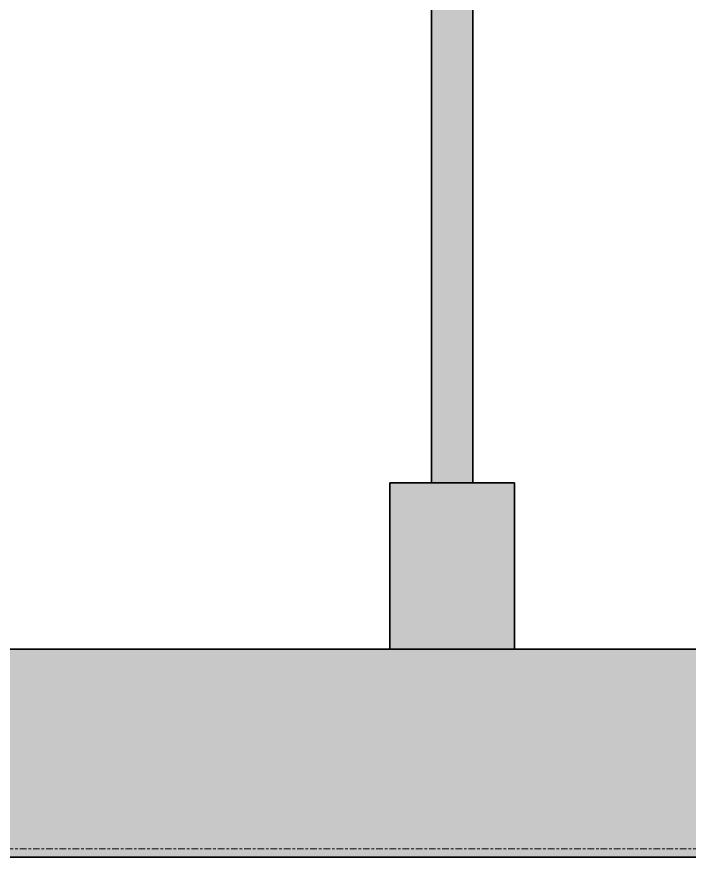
# Model space of a CAD drawing. Header units: centimetres. Extents: x 710 to 12582, y -437 to 1921.
# Drawn here: x 3920.3 to 4082, y 44 to 246.1 of the extents above; entities that cross this region are included whole.
import ezdxf

# ---------------------------------------------------------------- set-up
doc = ezdxf.new("R2010")
doc.units = ezdxf.units.CM
doc.linetypes.add('Centre', pattern=[3.175, 0.635, -0.475, 1.59, -0.475])
for name, color, linetype, lineweight in [('A-FLOR', 7, 'Continuous', 9), ('A-FLOR-LEVL', 7, 'Continuous', 9), ('A-FLOR-PATT', 7, 'Continuous', 35), ('A-WALL', 7, 'Continuous', 9), ('A-WALL-PATT', 7, 'Continuous', 35), ('I-WALL', 7, 'Continuous', 9)]:
    doc.layers.add(name, color=color, linetype=linetype, lineweight=lineweight)

# ---------------------------------------------------------------- blocks, each defined once
blk = doc.blocks.new('PQ_RVR_EST-01_ZZ_ZZ_MO_T_A_rvt-1-Sección 4')
at = {"layer": 'A-FLOR-PATT', "lineweight": 9, "true_color": 0x9a9a9a}
blk.add_hatch(color=253, dxfattribs=at).paths.add_polyline_path([(6813.97, 44), (6815.08, 44), (6815.08, 94), (3797.22, 94), (3797.22, 93.83), (3792.18, 93.83), (3792.18, 94), (3778.93, 94), (3778.93, 93.83), (3773.89, 93.83), (3773.89, 94), (3758.58, 94), (3758.58, 93.83), (3753.54, 93.83), (3753.54, 94), (3740.29, 94), (3740.29, 93.83), (3735.25, 93.83), (3735.25, 94), (1308.34, 94), (1308.34, 44), (6713.97, 44)])
at = {"layer": 'A-FLOR', "lineweight": 35}
for p, q in [((6815.08, 94), (3797.22, 94)), ((1308.34, 44), (6713.97, 44))]:
    blk.add_line(p, q, dxfattribs=at)

msp = doc.modelspace()

# ---------------------------------------------------------------- hatches: boundary and pattern name
at = {"layer": 'A-FLOR-PATT', "lineweight": 9, "true_color": 0x9a9a9a}
msp.add_hatch(color=253, dxfattribs=at).paths.add_polyline_path([(1310.739, 44), (6813.968, 44), (6813.968, 94), (3797.22, 94), (3797.22, 93.832), (3792.18, 93.832), (3792.18, 94), (3778.93, 94), (3778.93, 93.832), (3773.89, 93.832), (3773.89, 94), (3758.58, 94), (3758.58, 93.832), (3753.54, 93.832), (3753.54, 94), (3740.29, 94), (3740.29, 93.832), (3735.25, 93.832), (3735.25, 94), (2573.487, 94), (2573.487, 85.116), (2569.487, 85.116), (2569.487, 94), (1310.739, 94)])
at = {"layer": 'A-WALL-PATT', "lineweight": 9, "true_color": 0x9a9a9a}
for points in [[(4020.008, 134), (4030.008, 134), (4030.008, 801.545), (4020.008, 801.545), (4020.008, 711.981)], [(4040.008, 94), (4040.008, 134), (4010.008, 134), (4010.008, 94)]]:
    msp.add_hatch(color=253, dxfattribs=at).paths.add_polyline_path(points)

# ---------------------------------------------------------------- linework, layer by layer
at = {"layer": 'A-FLOR', "lineweight": 35}
for p, q in [((6813.968, 94), (3797.22, 94)), ((1310.739, 44), (6813.968, 44))]:
    msp.add_line(p, q, dxfattribs=at)
at = {"layer": 'A-FLOR-LEVL', "color": 253, "linetype": 'Centre', "true_color": 0xaaaaaa}
for p, q in [((709.994, 94), (7177.566, 94)), ((709.994, 46.025), (7304.566, 46.025))]:
    msp.add_line(p, q, dxfattribs=at)
at = {"layer": 'A-WALL', "lineweight": 35}
for p, q in [((4040.008, 134), (4010.008, 134)), ((4010.008, 134), (4010.008, 94)), ((4040.008, 94), (4040.008, 134))]:
    msp.add_line(p, q, dxfattribs=at)
at = {"layer": 'I-WALL', "lineweight": 35}
for p, q in [((4020.008, 801.545), (4020.008, 134)), ((4030.008, 134), (4030.008, 801.545))]:
    msp.add_line(p, q, dxfattribs=at)

# ---------------------------------------------------------------- block references
at = {"lineweight": 5}
msp.add_blockref('PQ_RVR_EST-01_ZZ_ZZ_MO_T_A_rvt-1-Sección 4', (0, 0), dxfattribs=at)

doc.saveas('drawing.dxf')
